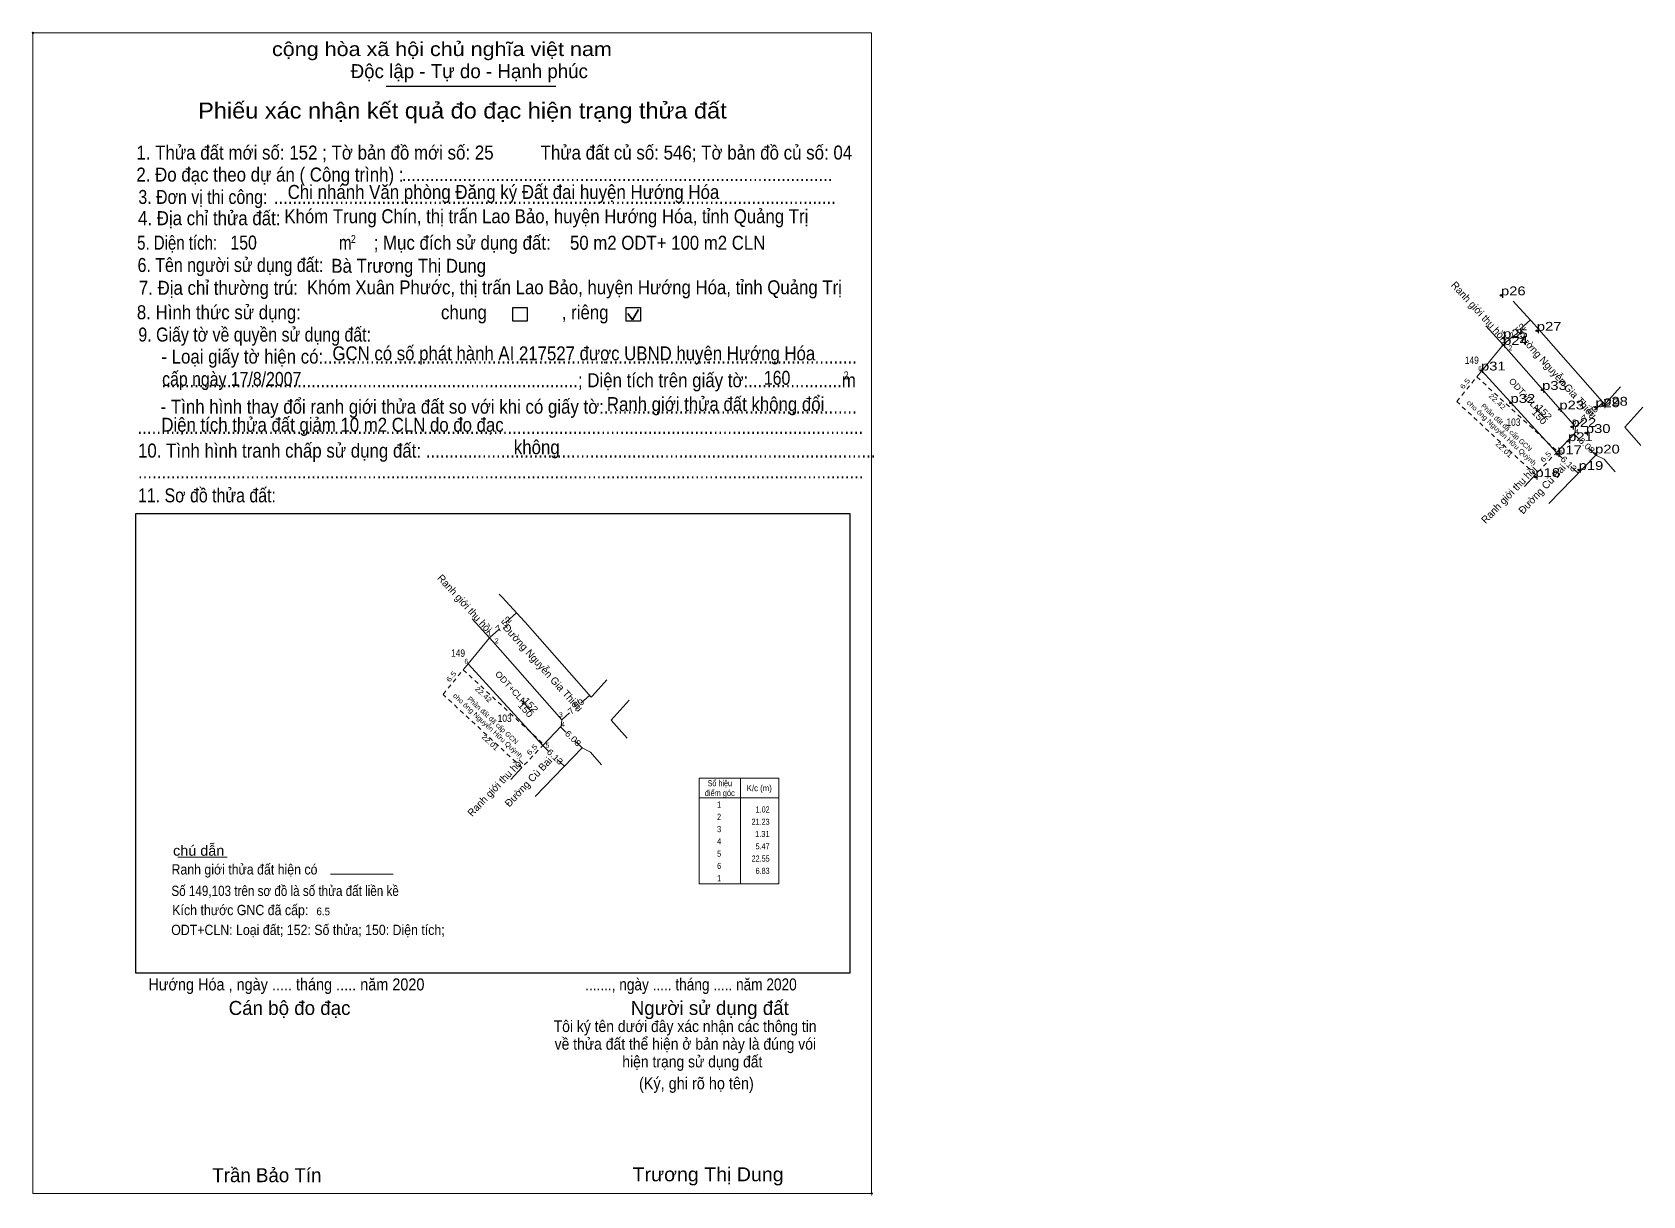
# Model space of a CAD drawing. Header units: metres. Extents: x 536882 to 537526, y 1837574 to 1837811.
# Drawn here: x 537197.6 to 537525.8, y 1837574.5 to 1837811.4 of the extents above; entities that cross this region are included whole.
import ezdxf
from ezdxf.enums import TextEntityAlignment as Align

# ---------------------------------------------------------------- set-up
doc = ezdxf.new("R2010")
doc.units = ezdxf.units.M
doc.header["$LTSCALE"] = 0.6
doc.header["$PDMODE"] = 32
doc.header["$PDSIZE"] = 0.3
doc.linetypes.add('SHORT_DASHED', pattern=[2.7, 1.5, -1.2])
for name, color, linetype, lineweight in [('1', 7, 'Continuous', 13), ('10', 7, 'Continuous', 13), ('22', 7, 'Continuous', 13), ('4', 7, 'Continuous', 13)]:
    doc.layers.add(name, color=color, linetype=linetype, lineweight=lineweight)
for name, color, linetype in [('12', 7, 'Continuous'), ('63', 7, 'Continuous'), ('7', 7, 'Continuous')]:
    doc.layers.add(name, color=color, linetype=linetype)

msp = doc.modelspace()

# ---------------------------------------------------------------- linework, layer by layer
at = {"layer": '10'}
for p, q in [((537492.99, 1837742.46), (537497.33, 1837747.73)), ((537492.99, 1837742.46), (537508.17, 1837725.79)), ((537503.85, 1837734.95), (537505.83, 1837732.79)), ((537517.69, 1837736.01), (537515.92, 1837734.45)), ((537513.65, 1837732.45), (537512.06, 1837731.05)), ((537511.94, 1837729.75), (537508.17, 1837725.79)), ((537511.78, 1837729.58), (537512.89, 1837728.5)), ((537512.06, 1837731.05), (537511.94, 1837729.75)), ((537509.28, 1837724.74), (537508.17, 1837725.79)), ((537514.78, 1837726.66), (537516.18, 1837725.31)), ((537512.57, 1837721.6), (537511.13, 1837722.97)), ((537518.29, 1837723.99), (537517.89, 1837724.44)), ((537520.16, 1837721.86), (537518.29, 1837723.99)), ((537501.65, 1837718.9), (537503.89, 1837721.31))]:
    msp.add_line(p, q, dxfattribs=at)
for points in [[(537512.06, 1837731.05), (537498.02, 1837746.98), (537497.33, 1837747.73)], [(537517.89, 1837724.44), (537516.18, 1837725.31), (537506.59, 1837715.44)]]:
    msp.add_lwpolyline(points, dxfattribs=at)
at = {"layer": '10', "linetype": 'SHORT_DASHED'}
msp.add_lwpolyline([(537491.97, 1837741.22), (537508.38, 1837726.02), (537503.89, 1837721.31), (537487.85, 1837736.2)], close=True, dxfattribs=at)
at = {"layer": '22'}
for p, q in [((537493.81, 1837751.58), (537497.33, 1837747.73)), ((537504.57, 1837750.88), (537518.03, 1837735.62)), ((537521.21, 1837739.18), (537518.29, 1837735.91)), ((537518.29, 1837735.91), (537518.03, 1837735.62)), ((537525.76, 1837735.04), (537522.11, 1837730.99)), ((537522.11, 1837730.99), (537525.38, 1837727.28))]:
    msp.add_line(p, q, dxfattribs=at)
msp.add_lwpolyline([(537504.57, 1837750.88), (537503.64, 1837751.94), (537499.95, 1837755.96), (537499.32, 1837756.64)], dxfattribs=at)
at = {"layer": '4', "lineweight": 25}
for p, q in [((537269.74, 1837800.41), (537304.29, 1837800.41)), ((537218.73, 1837713.43), (537364.19, 1837713.43)), ((537364.19, 1837713.43), (537364.19, 1837619.8))]:
    msp.add_line(p, q, dxfattribs=at)
at = {"layer": '4', "lineweight": 35}
for p, q in [((537319.94, 1837752.84), (537321.12, 1837754.95)), ((537318.97, 1837754.1), (537319.94, 1837752.84))]:
    msp.add_line(p, q, dxfattribs=at)
at = {"layer": '4'}
for p, q in [((537502.85, 1837752.84), (537500.74, 1837750.89)), ((537499.19, 1837749.45), (537497.33, 1837747.73)), ((537491.97, 1837741.22), (537492.99, 1837742.46)), ((537296.32, 1837693.2), (537294.21, 1837691.25)), ((537287.28, 1837691.94), (537290.8, 1837688.09)), ((537292.66, 1837689.81), (537290.8, 1837688.09)), ((537298.04, 1837691.24), (537311.5, 1837675.98)), ((537286.46, 1837682.82), (537290.8, 1837688.09)), ((537285.44, 1837681.58), (537286.46, 1837682.82)), ((537286.46, 1837682.82), (537301.64, 1837666.15)), ((537314.68, 1837679.54), (537311.76, 1837676.27)), ((537311.16, 1837676.37), (537309.39, 1837674.81)), ((537311.76, 1837676.27), (537311.5, 1837675.98)), ((537297.32, 1837675.31), (537299.3, 1837673.15)), ((537307.12, 1837672.81), (537305.53, 1837671.41)), ((537319.23, 1837675.4), (537315.58, 1837671.35)), ((537305.41, 1837670.11), (537301.64, 1837666.15)), ((537305.25, 1837669.94), (537306.36, 1837668.86)), ((537305.53, 1837671.41), (537305.41, 1837670.11)), ((537315.58, 1837671.35), (537318.85, 1837667.64)), ((537302.75, 1837665.1), (537301.64, 1837666.15)), ((537308.25, 1837667.02), (537309.65, 1837665.67)), ((537306.04, 1837661.96), (537304.6, 1837663.33)), ((537311.76, 1837664.35), (537311.36, 1837664.8)), ((537313.63, 1837662.22), (537311.76, 1837664.35)), ((537295.12, 1837659.26), (537297.36, 1837661.67)), ((537341.91, 1837659.49), (537341.91, 1837637.99)), ((537227.26, 1837643.44), (537237.34, 1837643.44)), ((537258.4, 1837639.99), (537271.13, 1837639.99))]:
    msp.add_line(p, q, dxfattribs=at)
msp.add_lwpolyline([(537197.77, 1837811.25), (537368.64, 1837811.25), (537368.64, 1837574.92), (537197.77, 1837574.92)], close=True, dxfattribs=at)
at = {"layer": '4', "lineweight": 25}
for points in [[(537295.54, 1837755.32), (537298.48, 1837755.32), (537298.48, 1837752.58), (537295.54, 1837752.58)], [(537318.63, 1837755.32), (537321.56, 1837755.32), (537321.56, 1837752.58), (537318.63, 1837752.58)]]:
    msp.add_lwpolyline(points, close=True, dxfattribs=at)
msp.add_lwpolyline([(537364.19, 1837619.8), (537218.73, 1837619.8), (537218.73, 1837713.43)], dxfattribs=at)
at = {"layer": '4'}
for points in [[(537298.04, 1837691.24), (537297.11, 1837692.3), (537293.42, 1837696.32), (537292.79, 1837697)], [(537305.53, 1837671.41), (537291.49, 1837687.34), (537290.8, 1837688.09)], [(537311.36, 1837664.8), (537309.65, 1837665.67), (537300.06, 1837655.8)], [(537341.91, 1837637.99), (537333.51, 1837637.99), (537333.51, 1837659.49), (537341.91, 1837659.49)], [(537341.91, 1837659.49), (537349.71, 1837659.49), (537349.71, 1837637.99), (537341.91, 1837637.99)], [(537333.51, 1837655.49), (537341.91, 1837655.49), (537349.71, 1837655.49)]]:
    msp.add_lwpolyline(points, dxfattribs=at)
at = {"layer": '4', "linetype": 'SHORT_DASHED'}
msp.add_lwpolyline([(537285.44, 1837681.58), (537301.85, 1837666.38), (537297.36, 1837661.67), (537281.32, 1837676.56)], close=True, dxfattribs=at)
at = {"layer": '4'}
for p in [(537197.77, 1837811.25), (537368.64, 1837574.92)]:
    msp.add_point(p, dxfattribs=at)
at = {"layer": '7'}
for p in [(537496.87, 1837757.83), (537497.31, 1837749.12), (537504.17, 1837750.61), (537497.3, 1837747.73), (537492.8, 1837742.52), (537505.25, 1837738.57), (537498.81, 1837735.92), (537516.12, 1837735.05), (537517.69, 1837735.35), (537508.75, 1837734.59), (537511.25, 1837731.03), (537514.16, 1837729.79), (537508.33, 1837725.46), (537510.54, 1837728.13), (537516.05, 1837725.62), (537512.69, 1837722.27), (537503.89, 1837720.83)]:
    msp.add_point(p, dxfattribs=at)

# ---------------------------------------------------------------- texts
at = {"layer": '1', "width": 1.25}
msp.add_text('150', height=1.25, rotation=312.53, dxfattribs=at).set_placement((537504.1894, 1837732.6425), align=Align.CENTER)
at = {"layer": '10'}
for s, rotation, p in [('Ranh giới thu hồi', 312.436, (537491.7233, 1837754.1811)), ('Đường Nguyễn Gia Thiều', 311.975, (537507.6804, 1837741.1116)), ('Ranh giới thu hồi', 46.37, (537499.0374, 1837716.7325)), ('Đường Cù Bai', 46.879, (537505.7925, 1837717.8723))]:
    msp.add_text(s, height=1.5, rotation=rotation, dxfattribs=at).set_placement(p, align=Align.CENTER)
for s, rotation, width, p in [('7.52', 42.791, 1.15, (537500.6154, 1837750.0873)), ('ODT+CLN', 312.53, 1.1, (537501.2872, 1837737.1025)), ('152', 312.53, 1.25, (537505.2748, 1837733.6375)), ('7.50', 41.38, 1.15, (537515.3569, 1837733.2523)), ('6.08', 315.859, 1.15, (537513.9247, 1837726.7974)), ('6.13', 316.4, 1.15, (537510.234, 1837723.054))]:
    msp.add_text(s, height=1.25, rotation=rotation, dxfattribs=dict(at, width=width)).set_placement(p, align=Align.CENTER)
at = {"layer": '10', "width": 0.85}
msp.add_text('103', height=1.5, dxfattribs=at).set_placement((537499.405, 1837731.25), align=Align.CENTER)
at = {"layer": '12', "width": 1.25}
for s, p in [('p26', (537496.87, 1837757.83)), ('p27', (537504.17, 1837750.61)), ('p24', (537497.3, 1837747.73)), ('p25', (537497.31, 1837749.12)), ('p31', (537492.8, 1837742.52)), ('p33', (537505.25, 1837738.57)), ('p32', (537498.81, 1837735.92)), ('p23', (537508.76, 1837734.59)), ('p29', (537516.12, 1837735.05)), ('p28', (537517.69, 1837735.35)), ('p22', (537511.25, 1837731.03)), ('p21', (537510.54, 1837728.13)), ('p30', (537514.16, 1837729.79)), ('p17', (537508.33, 1837725.46)), ('p20', (537516.05, 1837725.62)), ('p18', (537503.89, 1837720.83)), ('p19', (537512.69, 1837722.26))]:
    msp.add_text(s, height=1.8, dxfattribs=at).set_placement(p)
at = {"layer": '4'}
for s, height, width, p in [('cộng hòa xã hội chủ nghĩa việt nam', 2.852, 1.15, (537246.47, 1837806.55)), ('1. Thửa đất mới số: 152 ; Tờ bản đồ mới số: 25          Thửa đất củ số: 546; Tờ bản đồ củ số: 04 ', 2.86, 0.9, (537218.84, 1837785.47)), ('2. Đo đạc theo dự án ( Công trình) : ', 2.854, 0.9, (537218.84, 1837780.99)), ('............................................................................................', 2.854, 0.9, (537272.9, 1837781.09)), ('3. Đơn vị thi công:', 2.854, 0.85, (537219.25, 1837776.43)), ('Chi nhánh Văn phòng Đăng ký Đất đai huyện Hướng Hóa', 2.852, 0.9, (537249.67, 1837777.45)), ('4. Địa chỉ thửa đất:', 2.854, 0.9, (537219.17, 1837772.11)), ('........................................................................................................................', 2.854, 0.9, (537246.83, 1837776.43)), ('Khóm Trung Chín, thị trấn Lao Bảo, huyện Hướng Hóa, tỉnh Quảng Trị', 2.84, 0.9, (537249, 1837772.51)), ('5. Diện tích:', 2.854, 0.8, (537219, 1837767.12)), ('150', 2.84, 0.85, (537238, 1837767.15)), ('m', 2.852, 0.8, (537260.13, 1837767.12)), ('2', 1.63, 0.8, (537262.57, 1837768.48)), ('; Mục đích sử dụng đất:', 2.852, 0.9, (537267.19, 1837767.12)), ('50 m2 ODT+ 100 m2 CLN', 2.84, 0.9, (537307.19, 1837767.11)), ('6. Tên người sử dụng đất:', 2.854, 0.85, (537219.09, 1837762.58)), ('Bà Trương Thị Dung', 2.84, 0.9, (537258.57, 1837762.42)), ('Khóm Xuân Phước, thị trấn Lao Bảo, huyện Hướng Hóa, tỉnh Quảng Trị', 2.84, 0.9, (537253.59, 1837758.04)), ('7. Địa chỉ thường trú:', 2.854, 0.9, (537219.34, 1837757.93)), ('8. Hình thức sử dụng:', 2.854, 0.9, (537218.94, 1837752.95)), ('chung                , riêng', 2.852, 0.9, (537280.9, 1837752.95)), ('9. Giấy tờ về quyền sử dụng đất:', 2.854, 0.85, (537219.25, 1837748.41)), ('     - Loại giấy tờ hiện có:..................................................................................................................', 2.852, 0.9, (537219.17, 1837743.93)), ('GCN có số phát hành AI 217527 được UBND huyện Hướng Hóa ', 2.84, 0.9, (537258.79, 1837744.59)), ('cấp ngày 17/8/2007', 2.84, 0.85, (537224.09, 1837739.38)), ('     .........................................................................................; Diện tích trên giấy tờ:....................m', 2.852, 0.9, (537219.17, 1837739.11)), ('160', 2.84, 0.85, (537346.69, 1837739.61)), ('2', 1.63, 0.8, (537362.97, 1837740.72)), ('     - Tình hình thay đổi ranh giới thửa đất so với khi có giấy tờ:......................................................', 2.852, 0.9, (537219.01, 1837733.73)), ('Ranh giới thửa đất không đổi', 2.844, 0.9, (537314.7, 1837734.25)), ('Diện tích thửa đất giảm 10 m2 CLN do đo đạc', 2.84, 0.9, (537223.94, 1837730.05)), ('...........................................................................................................................................................', 2.852, 0.9, (537219.09, 1837729.59)), ('không', 2.852, 0.9, (537295.74, 1837725.47)), ('10. Tình hình tranh chấp sử dụng đất: ................................................................................................', 2.854, 0.9, (537219.17, 1837724.78)), ('11. Sơ đồ thửa đất:', 2.854, 0.85, (537219.17, 1837715.67)), ('...........................................................................................................................................................', 2.852, 0.9, (537219.17, 1837720.55)), ('chú dẫn', 2.088, 1.05, (537226.32, 1837643.71)), ('Ranh giới thửa đất hiện có ', 2.088, 0.9, (537226, 1837639.89)), ('Số 149,103 trên sơ đồ là số thửa đất liền kề', 2.09, 0.85, (537225.98, 1837635.52)), ('Kích thước GNC đã cấp:', 2.094, 0.9, (537226.16, 1837631.61)), ('ODT+CLN: Loại đất; 152: Số thửa; 150: Diện tích;', 2.09, 0.9, (537225.94, 1837627.57)), ('Hướng Hóa , ngày ..... tháng ..... năm 2020', 2.445, 0.9, (537221.29, 1837616.29)), ('......., ngày ..... tháng ..... năm 2020', 2.445, 0.85, (537310.28, 1837616.29)), ('(Ký, ghi rõ họ tên)', 2.445, 0.9, (537321.25, 1837596.15)), ('Trương Thị Dung', 2.84, 1.05, (537319.94, 1837577.42))]:
    msp.add_text(s, height=height, dxfattribs=dict(at, width=width)).set_placement(p)
for s, height, p in [('Độc lập - Tự do - Hạnh phúc', 2.852, (537262.5, 1837802.05)), ('Cán bộ đo đạc', 2.852, (537237.65, 1837611.29)), ('Người sử dụng đất', 2.852, (537319.57, 1837611.29)), ('Trần Bảo Tín', 2.85, (537234.31, 1837577.24))]:
    msp.add_text(s, height=height, dxfattribs=at).set_placement(p)
for s, height, width, p in [('Phiếu xác nhận kết quả đo đạc hiện trạng thửa đất', 3.259, 1.1, (537285.27, 1837793.83)), ('149', 1.5, 0.85, (537490.925, 1837743.86)), ('149', 1.5, 0.85, (537284.385, 1837684.22)), ('103', 1.5, 0.85, (537293.875, 1837670.96)), ('điểm góc', 1.25, 0.9, (537337.71, 1837655.86)), ('Số hiệu', 1.25, 0.85, (537337.71, 1837657.86)), ('K/c (m)', 1.25, 0.95, (537345.755, 1837656.86)), (' 1', 1.25, 0.75, (537337.36, 1837653.51)), (' 3', 1.25, 0.8, (537337.355, 1837648.51)), (' 2', 1.25, 0.85, (537337.365, 1837651.01)), (' 4', 1.25, 0.85, (537337.36, 1837646.01)), (' 5', 1.25, 0.8, (537337.365, 1837643.51)), (' 6', 1.25, 0.85, (537337.365, 1837641.01)), (' 1', 1.25, 0.75, (537337.36, 1837638.51)), ('Tôi ký tên dưới đây xác nhận các thông tin', 2.356, 0.9, (537330.645, 1837607.81)), ('về thửa đất thể hiện ở bản này là đúng vói', 2.356, 0.9, (537330.69, 1837604.21)), ('hiện trạng sử dụng đất', 2.356, 0.9, (537332.115, 1837600.61))]:
    msp.add_text(s, height=height, dxfattribs=dict(at, width=width)).set_placement(p, align=Align.CENTER)
for s, height, rotation, width, p in [('6.5', 1, 50.624, 1.25, (537489.9248, 1837739.5228)), ('cho ông Nguyễn Hữu Quỳnh', 1, 317.129, 1.1, (537496.6448, 1837729.4588)), ('22.42', 1, 317.192, 1.2, (537495.7602, 1837735.8211)), ('22.01', 1, 317.129, 1.2, (537497.1248, 1837726.0424)), ('6.5', 1, 46.37, 1.3, (537506.3442, 1837724.61)), ('7.52', 1.25, 42.791, 1.15, (537294.0704, 1837690.4427)), ('6.5', 1, 50.624, 1.25, (537283.3848, 1837679.8828)), ('ODT+CLN', 1.25, 312.53, 1.1, (537294.7472, 1837677.4625)), ('cho ông Nguyễn Hữu Quỳnh', 1, 317.129, 1.1, (537290.1098, 1837669.8141)), ('22.42', 1, 317.192, 1.2, (537289.2152, 1837676.1858)), ('150', 1.25, 312.53, 1.25, (537297.6494, 1837673.0025)), ('152', 1.25, 312.53, 1.25, (537298.7348, 1837673.9975)), ('7.50', 1.25, 41.38, 1.15, (537308.8169, 1837673.6123)), ('22.01', 1, 317.129, 1.2, (537290.5848, 1837666.4024)), ('6.5', 1, 46.37, 1.3, (537299.8042, 1837664.97)), ('6.08', 1.25, 315.859, 1.15, (537307.3847, 1837667.1574)), ('6.13', 1.25, 316.4, 1.15, (537303.694, 1837663.414)), ('6.5', 1.56, 358.747, 0.95, (537256.898, 1837631.5897))]:
    msp.add_text(s, height=height, rotation=rotation, dxfattribs=dict(at, width=width)).set_placement(p, align=Align.CENTER)
for s, height, rotation, p in [('Phần đất đã cấp GCN', 1, 317.129, (537497.6698, 1837730.5587)), ('Ranh giới thu hồi', 1.5, 312.436, (537285.1833, 1837694.5411)), ('Đường Nguyễn Gia Thiều', 1.5, 311.975, (537301.1404, 1837681.4716)), ('Phần đất đã cấp GCN', 1, 317.129, (537291.1298, 1837670.9187)), ('Ranh giới thu hồi', 1.5, 46.37, (537292.4974, 1837657.0925)), ('Đường Cù Bai', 1.5, 46.879, (537299.2525, 1837658.2323))]:
    msp.add_text(s, height=height, rotation=rotation, dxfattribs=at).set_placement(p, align=Align.CENTER)
for s, height, width, p in [(' 1', 1, 0.9, (537291.13, 1837688.49)), (' 2', 1, 0.9, (537292.65, 1837686.99)), (' 6', 1, 0.9, (537286.45, 1837682.82)), (' 3', 1, 0.95, (537305.71, 1837671.93)), (' 4', 1, 0.95, (537306.17, 1837669.93)), (' 5', 1, 0.9, (537302.96, 1837665.71)), ('1.02', 1.25, 0.85, (537347.86, 1837652.51)), ('21.23', 1.25, 0.85, (537347.86, 1837650.01)), ('1.31', 1.25, 0.8, (537347.86, 1837647.51)), ('22.55', 1.25, 0.85, (537347.86, 1837642.51)), ('5.47', 1.25, 0.85, (537347.86, 1837645.01)), ('6.83', 1.25, 0.85, (537347.86, 1837640.01))]:
    msp.add_text(s, height=height, dxfattribs=dict(at, width=width)).set_placement(p, align=Align.RIGHT)
msp.add_text('.', height=0.815, dxfattribs=at).set_placement((537368.6001, 1837574.47), align=Align.CENTER)
at = {"layer": '63'}
for s, width, p in [(' 1', 0.9, (537497.67, 1837748.13)), (' 2', 0.9, (537499.19, 1837746.63)), (' 6', 0.9, (537492.99, 1837742.46)), (' 3', 0.95, (537512.25, 1837731.57)), (' 4', 0.95, (537512.71, 1837729.57)), (' 5', 0.9, (537509.5, 1837725.35))]:
    msp.add_text(s, height=1, dxfattribs=dict(at, width=width)).set_placement(p, align=Align.RIGHT)

doc.saveas('drawing.dxf')
